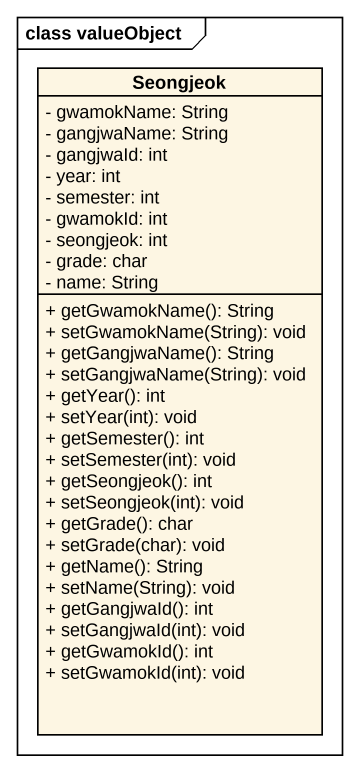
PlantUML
@startuml
mainframe class valueObject
hide circle
hide empty members
skinparam classAttributeIconSize 0
class Seongjeok {
  - gwamokName: String
  - gangjwaName: String
  - gangjwaId: int
  - year: int
  - semester: int
  - gwamokId: int
  - seongjeok: int
  - grade: char
  - name: String
  + getGwamokName(): String
  + setGwamokName(String): void
  + getGangjwaName(): String
  + setGangjwaName(String): void
  + getYear(): int
  + setYear(int): void
  + getSemester(): int
  + setSemester(int): void
  + getSeongjeok(): int
  + setSeongjeok(int): void
  + getGrade(): char
  + setGrade(char): void
  + getName(): String
  + setName(String): void
  + getGangjwaId(): int
  + setGangjwaId(int): void
  + getGwamokId(): int
  + setGwamokId(int): void
}
@enduml
